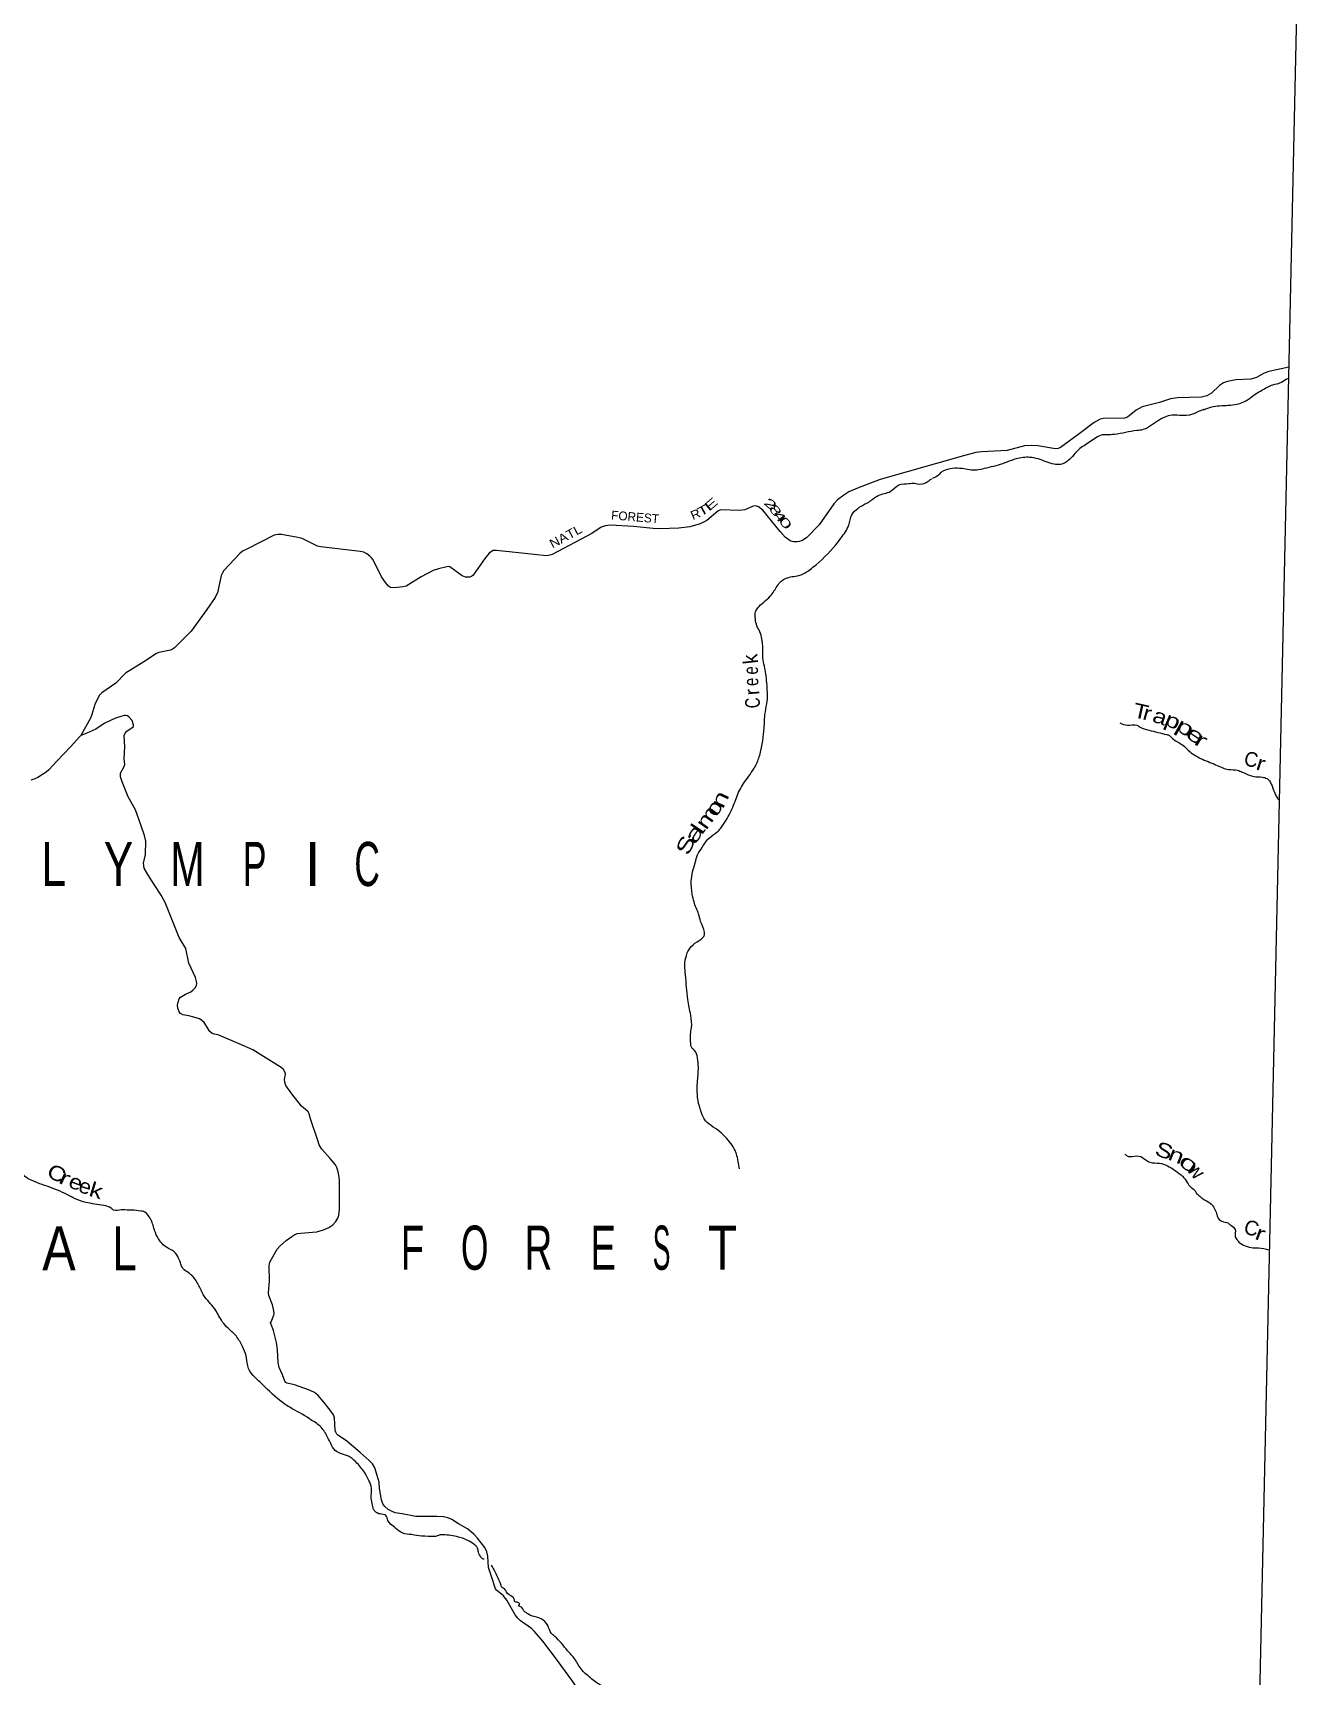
# Model space of a CAD drawing. Header units: feet. Extents: x -745759 to -493183, y 5472 to 195788.
# Drawn here: x -510528 to -493183, y 158611 to 180944 of the extents above; entities that cross this region are included whole.
import ezdxf
from ezdxf.enums import TextEntityAlignment as Align

# ---------------------------------------------------------------- set-up
doc = ezdxf.new("R2010")
doc.units = ezdxf.units.FT
doc.header["$LTSCALE"] = 80
doc.linetypes.add('DOT_DASHED', pattern=[7.7, 5, -1.2, 0.3, -1.2])
for name, color, linetype, lineweight in [('29', 7, 'Continuous', 25), ('39', 7, 'Continuous', 13), ('4', 7, 'Continuous', 13), ('44', 7, 'DOT_DASHED', 13)]:
    doc.layers.add(name, color=color, linetype=linetype, lineweight=lineweight)
doc.layers.add('30', color=7, linetype='Continuous')
doc.layers.add('41', color=7, linetype='Continuous')

msp = doc.modelspace()

# ---------------------------------------------------------------- linework, layer by layer
at = {"layer": '29'}
msp.add_line((-509550.21, 171560.56), (-509570.94, 171547.06), dxfattribs=at)
for points in [[(-493460.5, 176399.76), (-493730.71, 176342.34), (-493796.16, 176317.78), (-493898.44, 176260.47), (-493974.54, 176236.83), (-494179.88, 176228.7), (-494291.17, 176207.25), (-494348.44, 176186.78), (-494399.17, 176152.6), (-494510.04, 176045.55), (-494574.07, 176009.42), (-494645.04, 175992.33), (-494970.91, 175984.87), (-495066.41, 175967.77), (-495218.01, 175921.34), (-495450.96, 175861.33), (-495534.6, 175816.99), (-495649.88, 175720.84), (-495692.33, 175705.77), (-495984.25, 175701.12), (-496021.65, 175691.44), (-496105.52, 175648.46), (-496326.23, 175478.84), (-496561.66, 175306.64), (-496594.39, 175294.35), (-496629.03, 175291.93), (-496871.23, 175332.68), (-496954.4, 175335.29), (-497050.27, 175330.07), (-497287.27, 175268.35), (-497631.68, 175248.82), (-497711.23, 175241.14), (-497878.45, 175197.33), (-499011.59, 174871.71), (-499322.49, 174755.2), (-499439.68, 174706.91), (-499505.13, 174661.88), (-499591.04, 174596.38), (-499642.03, 174544.53), (-499842.98, 174259.35), (-500014.46, 174082.62), (-500063.98, 174048.82), (-500108.56, 174029.4), (-500141.28, 174025.31), (-500190.38, 174025.31), (-500229.24, 174035.55), (-500253.78, 174051.92), (-500304.92, 174090.81), (-500372.46, 174165.08), (-500609.68, 174458.61), (-500664.93, 174504.27), (-500705.84, 174516.55), (-500738.93, 174511.24), (-500853.12, 174463.33), (-500923.61, 174450.54), (-501180.77, 174459.45), (-501221.31, 174442.86), (-501369.73, 174316.54), (-501460.63, 174272.97), (-501599.35, 174230.6), (-501747, 174211.57), (-502000.64, 174203.38), (-502098.75, 174206), (-502363.34, 174237.13), (-502679.75, 174252.51), (-502751.25, 174244.52), (-502802.48, 174223.85), (-502933.08, 174141.61), (-503469.3, 173853.38), (-503502.39, 173843.38), (-503549.08, 173837), (-503713.26, 173853.42), (-504228.18, 173908.64), (-504272.81, 173908.24), (-504296.71, 173897.38), (-504325.34, 173872.82), (-504384.34, 173801.98), (-504546.26, 173573.98), (-504566.14, 173554.57), (-504589.21, 173545.33), (-504621.94, 173545.33), (-504648.53, 173547.37), (-504671.03, 173553.51), (-504692.6, 173563), (-504726.22, 173587.12)], [(-504726.22, 173587.12), (-504862.18, 173684.65), (-504879.67, 173690.65), (-504904.22, 173688.61), (-505015.65, 173661.48), (-505086.27, 173637.44), (-505252.02, 173549.58), (-505456.56, 173425.03), (-505496.39, 173413.31), (-505619.11, 173403.08), (-505666.21, 173406.94), (-505696.84, 173425.59), (-505737.75, 173472.67), (-505790.95, 173549.81), (-505905.48, 173781.74), (-505926.55, 173809.29), (-505948.44, 173832.91), (-505991.39, 173861.57), (-506032.3, 173884.08), (-506081.05, 173894.52), (-506614.24, 173956.86), (-506661.3, 173969.03), (-506820.85, 174050.9), (-506870.47, 174072.13), (-506929.26, 174085.7), (-507151.2, 174125.61), (-507193.13, 174126.64), (-507222.79, 174123.57), (-507249.38, 174115.38), (-507621.66, 173929.12), (-507677.64, 173898.85), (-507715.75, 173869.76), (-507934.62, 173636.42), (-507957.47, 173597.11), (-507967.35, 173566.83), (-508018.49, 173331.44), (-508039.96, 173293.57), (-508052.24, 173271.05), (-508166.14, 173105.36), (-508375.42, 172814.61), (-508420.85, 172767.01), (-508605.55, 172586.39), (-508632.14, 172567.97), (-508655.97, 172554.74), (-508817.71, 172523.7), (-508848.96, 172508.61), (-509018.34, 172395.06), (-509267.26, 172241.5), (-509302.99, 172209.82), (-509375.67, 172133.02), (-509402.35, 172107.35), (-509588.98, 171976.43), (-509604.77, 171961.08), (-509621.13, 171942.66), (-509670.22, 171856.69), (-509683.86, 171817.68), (-509725.94, 171677.99), (-509743.86, 171631.54), (-509875.81, 171394.92)], [(-509570.94, 171547.06), (-509670.69, 171482.13), (-509794.66, 171425.81), (-509875.81, 171394.92), (-509895.45, 171377.17), (-510010.02, 171246.51), (-510203.8, 171044.83), (-510310.68, 170928.91), (-510348.06, 170896.57), (-510460.31, 170826.04), (-510501.93, 170807.13), (-510557.68, 170789.37)], [(-508877.17, 169363.52), (-508880.79, 169368.89), (-508968.02, 169504.54), (-509016.15, 169593.48), (-509026.12, 169659.89), (-508999.74, 169775.72), (-508991.37, 169958.08), (-509009.76, 170036.5), (-509054.77, 170165.56), (-509134.01, 170383.31), (-509232.25, 170563.23), (-509315.89, 170765), (-509337.04, 170830.67), (-509335.22, 170881.59), (-509288.86, 170971.15), (-509279.76, 170998.51), (-509286.18, 171083.4), (-509278.43, 171239.7), (-509288.77, 171396.27), (-509275.67, 171424.24), (-509251.21, 171453.87), (-509165.22, 171514.3), (-509158.85, 171527.15), (-509158.72, 171538.73), (-509179.39, 171599.19), (-509222.49, 171649.39), (-509242.72, 171662.24), (-509263.17, 171668.38), (-509287.72, 171666.34), (-509403.8, 171630.59), (-509550.21, 171560.56)], [(-506656.73, 165889.92), (-506753.43, 166185.1), (-506771.03, 166255.02), (-506787.35, 166279.85), (-506856.35, 166337.02), (-506877.4, 166355.31), (-507006.69, 166523.73), (-507088.42, 166637.24), (-507105.46, 166681.78), (-507108.61, 166717.75), (-507095.23, 166790.26), (-507100.29, 166813.88), (-507121.82, 166855.76), (-507152.92, 166882.84), (-507537.19, 167123.14), (-507726.24, 167204.14), (-507970.68, 167310.15), (-508010.84, 167324.66), (-508064.77, 167334.71), (-508092.75, 167345.92), (-508122.05, 167371.56), (-508199.77, 167492.32), (-508231.28, 167522.43), (-508265.23, 167543.49), (-508338.87, 167566), (-508410.71, 167585.24), (-508488.19, 167598.75), (-508520.56, 167614.94), (-508541.37, 167637.64), (-508556.98, 167689.68), (-508561.82, 167729.75), (-508555.02, 167771.86), (-508541.37, 167813.67), (-508521.29, 167837.54), (-508451.91, 167880.63), (-508382.81, 167911.69), (-508352.15, 167935.45), (-508323.25, 167964.96), (-508303.06, 167994.81), (-508298.97, 168025.51), (-508303.06, 168052.12), (-508315.88, 168105.22), (-508407.7, 168301.09), (-508447.23, 168498.2), (-508538.09, 168649.94), (-508729.54, 169125.67), (-508783.7, 169225.08), (-508880.79, 169368.89)], [(-504344.16, 160239.85), (-504358.45, 160301.86), (-504387.56, 160358.81), (-504487.08, 160484.61), (-504537.43, 160538.27), (-504620.77, 160610.91), (-504741.68, 160682.89), (-504836.07, 160740.9), (-504886.57, 160761.23), (-504948.57, 160775.7), (-505036.91, 160779.49), (-505324.37, 160779.73), (-505508.49, 160814.54), (-505604.13, 160831.98), (-505654.38, 160850.79), (-505698.22, 160877.01), (-505745.25, 160918.31), (-505771.86, 160954.79), (-505789.31, 161009.2), (-505817.88, 161160.02), (-505824.01, 161248.5), (-505834.77, 161294.62), (-505881.57, 161439.7), (-505914.01, 161494.12), (-505957.51, 161543.09), (-506079.57, 161651.17), (-506262.83, 161806.29), (-506387.47, 161890.35), (-506397.76, 161900.41), (-506410.04, 161924.98), (-506418.19, 161950.96), (-506430.2, 162121.59), (-506442.76, 162160.36), (-506486.04, 162224.68), (-506575.86, 162336.3), (-506650.37, 162425.42), (-506681.7, 162450.17), (-506709.69, 162470.45), (-506783.04, 162499.79), (-506974.38, 162568.8), (-507072.28, 162594.31), (-507090.15, 162603.5), (-507102.42, 162619.87), (-507135.97, 162705.54), (-507179.12, 162807.15), (-507196.31, 162872.87), (-507203.67, 163046.63), (-507215.98, 163143.88), (-507258.28, 163308.94), (-507290.6, 163391.52), (-507296.73, 163411.99), (-507291.67, 163425.74), (-507253.35, 163515.41), (-507249.69, 163536.84), (-507251.73, 163573.69), (-507270.1, 163656.03), (-507321.3, 163785.13), (-507325.37, 163821.35), (-507310.49, 163985.5), (-507317.86, 164182.13), (-507312.07, 164217.41), (-507302.26, 164246.07), (-507207.75, 164411.86), (-507172.65, 164454.71), (-507084.37, 164531.61), (-507010.36, 164586.86), (-506969.82, 164614.14), (-506930.59, 164627.8), (-506886.95, 164632.97), (-506727.9, 164642.65), (-506666.72, 164650.31), (-506578.28, 164678.54), (-506505.13, 164707.62), (-506450.05, 164744.82), (-506411.04, 164787.45), (-506384.45, 164836.57), (-506372.17, 164877.51), (-506360.63, 164954.06), (-506360.92, 165349.3), (-506364.22, 165393.27), (-506380.64, 165463.7), (-506397.74, 165525.32), (-506416.57, 165558.48), (-506486.91, 165643.74), (-506602.46, 165771.78), (-506637.25, 165830.45), (-506656.73, 165889.92)], [(-503080.43, 158379.64), (-503204.25, 158556.59), (-503424.17, 158860.64), (-503597.71, 159085.79), (-503710.06, 159219.11), (-503750.45, 159256.5), (-503900.69, 159362.99), (-503938.12, 159400.25), (-503975.1, 159446.31), (-504089.02, 159642.51), (-504122.21, 159688.85), (-504131.8, 159703.3), (-504226.49, 159778.9), (-504240.85, 159799.38), (-504288.75, 159950.27), (-504337.7, 160089.36), (-504344.16, 160239.85)]]:
    msp.add_lwpolyline(points, dxfattribs=at)
at = {"layer": '39'}
for points in [[(-494615.06, 175821.69), (-494506.94, 175862.12), (-494400.05, 175876.59), (-494164.35, 175897.17), (-494071.14, 175927.87), (-493971.09, 175992.57), (-493901.57, 176041.67), (-493750.76, 176127.68), (-493677.6, 176160.69), (-493560.18, 176195.05), (-493470.49, 176246.68), (-493464.47, 176248.33)], [(-494612.46, 175824.28), (-494622.49, 175821.72), (-494768.71, 175759.71), (-494943.98, 175744.26), (-495074.7, 175742.18), (-495165.9, 175711.44), (-495269.92, 175648.81), (-495380.21, 175576.24), (-495439.11, 175551.05), (-495525.85, 175538.29), (-495828.63, 175486.62), (-495937.3, 175482.21), (-495973.47, 175482.75), (-496142.37, 175397.01), (-496299.64, 175293.05), (-496314, 175281.23), (-496452.18, 175134.88), (-496509.36, 175097.63), (-496578.21, 175076.59), (-496648.45, 175081.64), (-496865.87, 175153.03), (-496981.95, 175174.8), (-497068.46, 175172.07), (-497165.4, 175153.45), (-497230.23, 175132.35), (-497349.9, 175088), (-497598.75, 175021.49), (-497699.76, 175000.92), (-497900.29, 175021.94), (-498032.92, 175023.9), (-498162.5, 174985.71), (-498172.69, 174979.84), (-498220.01, 174934.42), (-498307.57, 174887.59)], [(-500923.7, 165503.34), (-500967.05, 165708.52), (-500984.08, 165752.89), (-501118.35, 165939.36), (-501195, 166012.69), (-501405.96, 166186.26), (-501449.65, 166293.18), (-501470.27, 166355.65), (-501496.74, 166678.9), (-501483.87, 166881.24), (-501494.83, 167011.75), (-501534.64, 167112.6), (-501573.97, 167149.28), (-501585.12, 167187.55), (-501584.5, 167382.05), (-501577.56, 167420.05), (-501587.52, 167592.65), (-501626.61, 167807.8), (-501658.87, 168141.16), (-501667.82, 168271.63), (-501646.53, 168405.67), (-501618.78, 168473.44), (-501529.97, 168572.4), (-501421.6, 168649), (-501402.89, 168674.79), (-501399.78, 168720.87), (-501452.56, 168868.04), (-501480.26, 168970.72), (-501514.53, 169051.44), (-501542.76, 169132.07), (-501566.35, 169238.7), (-501580.23, 169415.37), (-501528.08, 169663.25), (-501519.37, 169691.2), (-501505.97, 169747.15), (-501447.22, 169850.56), (-501337.07, 170001.33), (-501228.55, 170083.95), (-501179.08, 170135.36), (-501108.17, 170242.6), (-501004.78, 170447.61), (-500925.64, 170646.97), (-500869.08, 170742.39), (-500731.67, 170940.89), (-500702.29, 170992.59), (-500644.35, 171146.15), (-500589.66, 171500.28), (-500586.6, 171544.35), (-500582.15, 171646.55), (-500543.21, 171930.73), (-500554.98, 172111.38), (-500566.18, 172231.87), (-500605.33, 172445.01), (-500610.73, 172639.6), (-500621.17, 172707.94), (-500647.01, 172804.57), (-500687.34, 172883.38), (-500709.16, 172979.95), (-500711.7, 173042.15), (-500694.14, 173104.06), (-500677.49, 173127.88), (-500506.82, 173287.78), (-500456.96, 173355.23), (-500436.1, 173387), (-500388.11, 173460.49), (-500351.08, 173496.04), (-500296.01, 173529.31), (-500118.11, 173570.8), (-500004.33, 173621.26), (-499926.53, 173680.27), (-499615.67, 173986.49), (-499545.09, 174079.7), (-499440.45, 174252.61), (-499396.86, 174394.34), (-499318.39, 174481.42), (-499281.6, 174506.94), (-499167.58, 174567.42), (-499038.82, 174655.76), (-498872.6, 174713.46), (-498757.96, 174800), (-498624.85, 174818.08), (-498582.5, 174823.47), (-498435.99, 174813.28), (-498405.61, 174822.86), (-498344.36, 174862.06), (-498310.52, 174884.31)], [(-495755.32, 171565.17), (-495653.5, 171535.59), (-495522.87, 171533.66), (-495481.25, 171508.98), (-495361.63, 171467.1), (-495115.78, 171407.32), (-495099.8, 171403.07), (-495038.65, 171354.04), (-494906.02, 171267.86), (-494801.76, 171172.07), (-494659.12, 171083.73), (-494454.14, 170996.48), (-494276.72, 170933.69), (-494154.37, 170921.86), (-494092.65, 170896.88), (-494058.82, 170882.34), (-493935.23, 170838.41), (-493816.85, 170828.64), (-493756.99, 170809.7), (-493741.2, 170797.44), (-493687.04, 170708.4), (-493643.5, 170595.46), (-493614.09, 170542.6), (-493598.53, 170523.44), (-493590.13, 170518.7)], [(-506188.09, 161568.56), (-506239.62, 161599.4), (-506347.28, 161637.08), (-506418.67, 161678.25), (-506484.6, 161779.49), (-506536.33, 161886.53), (-506563.36, 161933.05), (-506669.3, 162042.91), (-506750.45, 162096.24), (-506768.25, 162108.54), (-507035.91, 162264.9), (-507119.07, 162318.27), (-507416.35, 162581.35), (-507532.24, 162695.36), (-507598.32, 162790.58), (-507614.5, 162871.03), (-507639.71, 162993.73), (-507696.89, 163124.92), (-507790.15, 163260.65), (-507835.42, 163301.43), (-507980.16, 163470.01), (-508026.38, 163554.92), (-508059.3, 163607.54), (-508203.9, 163782.13), (-508271.03, 163917.48), (-508288.4, 163947.82), (-508383.95, 164071.55), (-508505.97, 164181.64), (-508515.3, 164211.86), (-508536.11, 164266.31), (-508590.18, 164359.36), (-508629.56, 164394.03), (-508736.65, 164455.77), (-508803.25, 164528.95), (-508862.97, 164638.12), (-508915.46, 164797.31), (-508957.99, 164868.13), (-508997.18, 164910.82), (-509059, 164931.78), (-509307.91, 164947.5), (-509325.99, 164947.76), (-509430.59, 164945.3), (-509466.14, 164971.89), (-509563.8, 165007.43), (-509810.07, 165049.17), (-509951.65, 165097.38), (-510056.92, 165151.08), (-510335.54, 165269.5), (-510590.42, 165371.53), (-510635.93, 165402.28), (-510698.66, 165469.38), (-510753.21, 165542.38), (-510829.96, 165695.92), (-510886.75, 165758.92), (-510906.51, 165773.25), (-510960.39, 165790.09), (-511059.39, 165769.5), (-511153.6, 165780.91), (-511313.46, 165905.6), (-511410.74, 165957.17), (-511656.29, 166028.98), (-511742.08, 166056.32), (-511838.69, 166135.96), (-511852.23, 166158.21), (-511931.32, 166213.53), (-512042.43, 166275.33), (-512097.4, 166330.28), (-512125.92, 166398.88), (-512153.34, 166513.59), (-512199.56, 166598.5), (-512254.68, 166647.44), (-512328.08, 166688.63), (-512351.96, 166699.01), (-512421.63, 166728.12), (-512524.4, 166801.83), (-512553.74, 166836.35), (-512569.05, 166868.66), (-512607.37, 166947.43), (-512711.83, 167119.43), (-512759.73, 167218.4), (-512802.65, 167273.18), (-512867.96, 167316.25), (-513054.57, 167415.27), (-513216.34, 167459.77), (-513238.3, 167466.11), (-513466.06, 167525.63), (-513627.12, 167600.2), (-513732.57, 167645.87), (-513899.18, 167740.58), (-513986.65, 167781.98), (-514128.23, 167830.19), (-514245.98, 167866.03), (-514342.25, 167875.47), (-514473.02, 167955.61), (-514568.19, 168011.16), (-514614.46, 168009.84), (-514638.24, 168024.23)], [(-495686.04, 165704.64), (-495656.43, 165682.15), (-495618.48, 165671.56), (-495495.66, 165679.77), (-495400.44, 165626.23), (-495346.9, 165595.35), (-495216.56, 165581.4), (-495011.72, 165488.13), (-494852.39, 165341.39), (-494801.91, 165266.45), (-494740.8, 165215.41), (-494711.71, 165170.87), (-494670.37, 165134.16), (-494627.02, 165097.42), (-494531.85, 165041.87), (-494494.53, 165005.22), (-494456.01, 164934.47), (-494448.45, 164914.3), (-494427.83, 164851.84), (-494370.93, 164792.84), (-494281.12, 164765.44), (-494247.58, 164738.88), (-494188.68, 164679.85), (-494186.86, 164587.58), (-494154.04, 164530.95), (-494138.44, 164510.67), (-494053.22, 164459.27), (-493943.27, 164433.58), (-493800.77, 164423.46), (-493725.14, 164404.08)], [(-504392.66, 160201.06), (-504415.35, 160204.81), (-504438.9, 160229.22), (-504471.53, 160293.87), (-504486.27, 160350.24), (-504509.62, 160382.67), (-504600.62, 160444.17), (-504674.17, 160479.35), (-504744.02, 160500.44), (-504952.35, 160531.59), (-505004.75, 160526.35), (-505055.42, 160509.05), (-505065.47, 160509.2), (-505244.27, 160513.85), (-505382.51, 160533.94), (-505500.59, 160555.74), (-505597.58, 160619.34), (-505666.53, 160678.51), (-505703.62, 160725.18), (-505730.12, 160793.75), (-505812.04, 160815.02), (-505859.79, 160835.78), (-505887.35, 160860.25), (-505913.72, 160934.83), (-505929.56, 161029.32), (-505925.44, 161117.49), (-505924.96, 161137.54), (-505926.31, 161165.63), (-505962, 161270.43), (-505998.46, 161343.16), (-506103.63, 161485.09), (-506188.09, 161568.56)], [(-499666.71, 157772.36), (-499746.86, 157783.57), (-499780.64, 157800.11), (-499827.82, 157844.92), (-499853.66, 157857.34), (-499907.68, 157868.16), (-499936.29, 157848.53), (-500011.03, 157749.37), (-500059.97, 157720.02), (-500269.31, 157709.07), (-500368.78, 157668.43), (-500420.12, 157623.07), (-500520.12, 157560.38), (-500668.16, 157506.42), (-500795.06, 157496.26), (-501073.43, 157540.49), (-501115.59, 157543.11), (-501276.5, 157539.48), (-501350.47, 157556.61), (-501429.95, 157595.89), (-501526.65, 157671.51), (-501596.03, 157712.65), (-501711.63, 157754.46), (-501811.63, 157775.99), (-501909.91, 157785.47), (-502023.84, 157813.22), (-502086.33, 157890.35), (-502184.66, 157982.04), (-502227.53, 158038.82), (-502308.97, 158080.13), (-502324.9, 158086.38), (-502466.15, 158148.63), (-502523.61, 158183.57), (-502592.61, 158240.74), (-502620.03, 158271.22), (-502693.67, 158386.61), (-502798.03, 158478.4), (-502857.45, 158515.37), (-503005.4, 158633.86), (-503064.35, 158690.88), (-503163.25, 158842.74), (-503261.06, 158956.49), (-503435.32, 159151.57), (-503482.55, 159194.38), (-503530.25, 159301.37), (-503620.64, 159388.93), (-503750.31, 159430.96), (-503801.93, 159457.79), (-503819.73, 159470.08), (-503837.58, 159480.37), (-503908.06, 159559.62), (-503922.03, 159563.84), (-503925.81, 159573.92), (-503915.57, 159581.79), (-503929.02, 159608.06), (-503982.8, 159628.91), (-503984.33, 159648.98), (-504082.71, 159738.67), (-504107.73, 159785.16), (-504159.03, 159826.03), (-504168.31, 159858.25), (-504177.79, 159882.45), (-504248.46, 160037.91), (-504293.69, 160116.9)]]:
    msp.add_spline(points, degree=3, dxfattribs=at)
at = {"layer": '4'}
msp.add_lwpolyline([(-739699.92, 195787.95), (-708889.59, 194791.67), (-678077.93, 193837.75), (-647264.98, 192926.23), (-616450.81, 192057.09), (-585635.48, 191230.34), (-554819.03, 190445.97), (-524001.53, 189704), (-493183.05, 189004.41), (-497222.97, 5471.78), (-528293.91, 6177.09), (-559363.85, 6925.15), (-590432.73, 7715.93), (-621500.49, 8549.46), (-652567.08, 9425.72), (-683632.43, 10344.71), (-714696.49, 11306.44), (-745759.19, 12310.89)], close=True, dxfattribs=at)
msp.add_lwpolyline([(-739699.92, 195787.95), (-708889.59, 194791.67), (-678077.93, 193837.75), (-647264.98, 192926.23), (-616450.81, 192057.09), (-585635.48, 191230.34), (-554819.03, 190445.97), (-524001.53, 189704), (-493183.05, 189004.41), (-497222.97, 5471.78), (-528293.91, 6177.09), (-559363.85, 6925.15), (-590432.73, 7715.93), (-621500.49, 8549.46), (-652567.08, 9425.72), (-683632.43, 10344.71), (-714696.49, 11306.44), (-745759.19, 12310.89)], close=True, dxfattribs=at)

# ---------------------------------------------------------------- texts
at = {"layer": '30'}
msp.add_text('FOREST', height=120, rotation=355.29, dxfattribs=at).set_placement((-502348.11, 174305.01), align=Align.CENTER)
for s, rotation, width, p in [('R', 22.985, 1.1, (-501499.7, 174345.96)), ('T', 28.609, 1.5, (-501390.76, 174403.08)), ('E', 40.401, 1.65, (-501272.57, 174492.23)), ('2', 320.429, 1.85, (-500542.73, 174494.09)), ('8', 308.944, 1.85, (-500484.29, 174415.02)), ('4', 308.944, 1.85, (-500423.41, 174334.2)), ('NATL', 28.259, 1.15, (-503258.87, 174048.14)), ('0', 308.944, 1.95, (-500348.08, 174245.61))]:
    msp.add_text(s, height=120, rotation=rotation, dxfattribs=dict(at, width=width)).set_placement(p, align=Align.CENTER)
at = {"layer": '41'}
for s, rotation, p in [('k', 96.341, (-500678.03, 172443.72)), ('r', 94.717, (-500654.96, 171994.4))]:
    msp.add_text(s, height=200, rotation=rotation, dxfattribs=at).set_placement(p, align=Align.CENTER)
at = {"layer": '41', "width": 0.75}
for s, rotation, p in [('e', 88.211, (-500673.61, 172276.82)), ('e', 92.184, (-500669.04, 172127.14)), ('C', 92.357, (-500647.82, 171841.15))]:
    msp.add_text(s, height=200, rotation=rotation, dxfattribs=at).set_placement(p, align=Align.CENTER)
at = {"layer": '41'}
for s, rotation, width, p in [('T', 347.4, 1.25, (-495590.85, 171647.42)), ('r', 344.553, 1.2, (-495456.93, 171618.29)), ('a', 341.412, 1.25, (-495327.57, 171587.47)), ('p', 337.898, 1.35, (-495166.14, 171542.03)), ('p', 330.581, 1.55, (-495017.05, 171476.13)), ('e', 326.854, 1.6, (-494880.63, 171383.12)), ('r', 330.58, 1.65, (-494762.77, 171284.76)), ('C', 348.112, 0.95, (-494080.33, 170991.72)), ('r', 342.635, 1.25, (-493917.82, 170937.86)), ('m', 54.612, 1.4, (-501377.79, 170099.29)), ('o', 63.315, 1.35, (-501229.87, 170275.03)), ('n', 64.591, 1.45, (-501150.17, 170387.34)), ('l', 56.292, 1.35, (-501432.66, 170038.65)), ('S', 66.172, 1.4, (-501617.56, 169751.32)), ('a', 54.124, 1.75, (-501534.72, 169901.08)), ('S', 339.87, 1.3, (-495295.95, 165700.12)), ('n', 338.148, 1.35, (-495114.86, 165637.13)), ('C', 333.439, 1.25, (-510357.03, 165409.53)), ('o', 325.321, 1.65, (-494974.35, 165568.11)), ('r', 335.324, 1.5, (-510192.23, 165321.43)), ('e', 339.656, 1.2, (-510060.77, 165262.21)), ('e', 342.969, 1.1, (-509923.31, 165195.72)), ('k', 343.156, 1.3, (-509778.88, 165141.72)), ('r', 339.553, 1.35, (-493933.87, 164555.74))]:
    msp.add_text(s, height=200, rotation=rotation, dxfattribs=dict(at, width=width)).set_placement(p)
for s, rotation, p in [('w', 311.937, (-494855.92, 165488.12)), ('C', 343.93, (-494086.19, 164632.31))]:
    msp.add_text(s, height=200, rotation=rotation, dxfattribs=at).set_placement(p)
at = {"layer": '44'}
for s, width, p in [('C', 0.6, (-506159.26, 169348.97)), ('L', 0.75, (-510412.4, 169348.97)), ('Y', 0.75, (-509565.55, 169348.97)), ('M', 0.7, (-508662.01, 169348.97)), ('P', 0.6, (-507673.43, 169348.97)), ('A', 0.85, (-510400.61, 164126.09)), ('L', 0.75, (-509449.82, 164126.09)), ('F', 0.65, (-505529.25, 164133.54)), ('O', 0.6, (-504710.75, 164133.54)), ('R', 0.65, (-503845, 164133.54)), ('E', 0.65, (-502950.91, 164133.54)), ('S', 0.45, (-502104.06, 164133.54)), ('T', 0.8, (-501351.7, 164133.54))]:
    msp.add_text(s, height=600, dxfattribs=dict(at, width=width)).set_placement(p)
msp.add_text('I', height=600, dxfattribs=at).set_placement((-506836.03, 169348.97))

doc.saveas('drawing.dxf')
